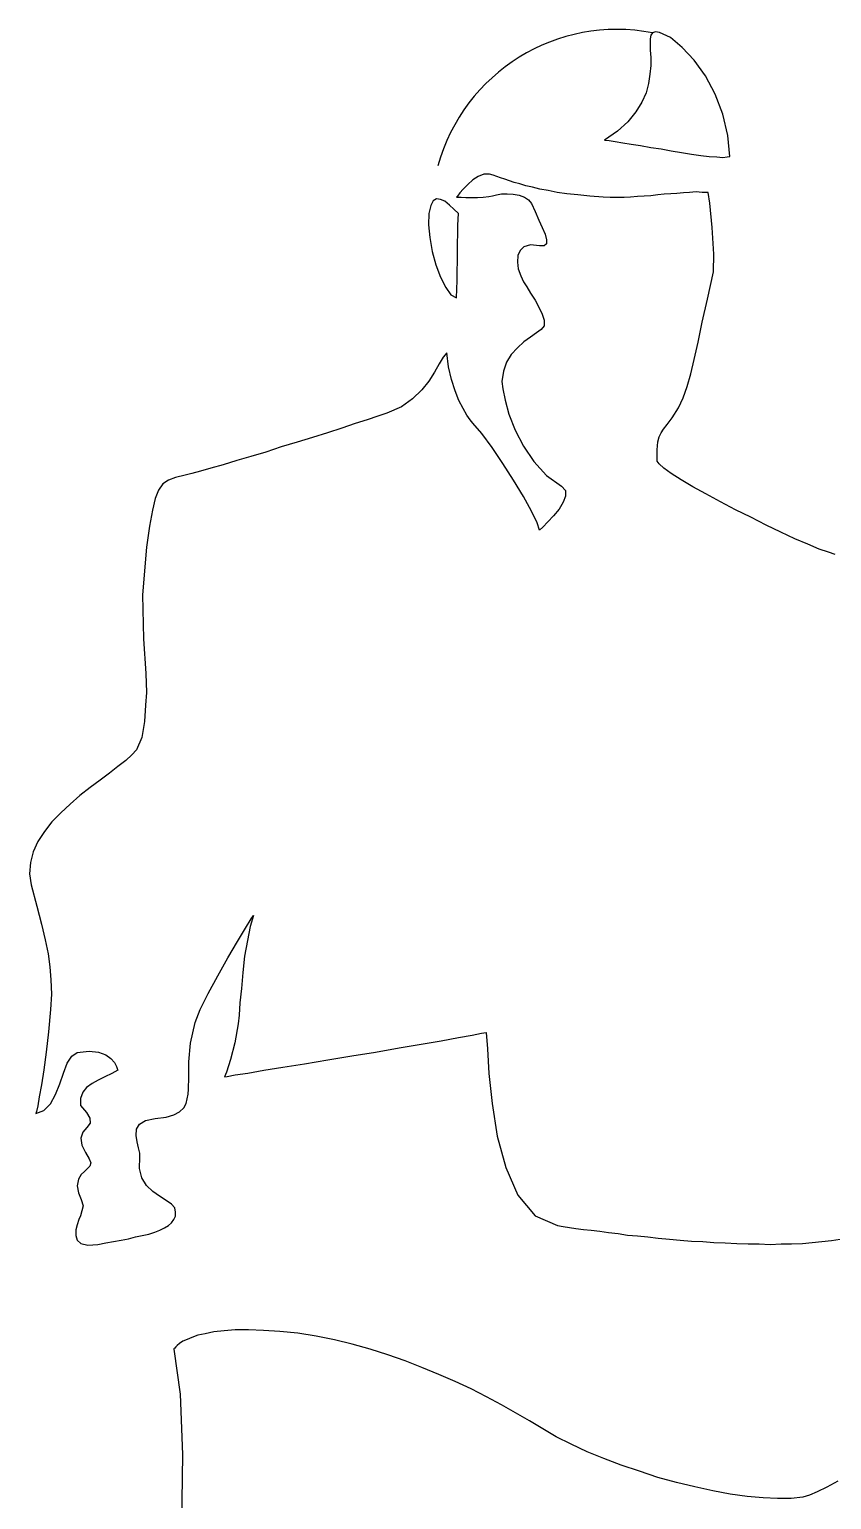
# Model space of a CAD drawing. Header units: millimetres. Extents: x -1583.03 to -1581.69, y 1784.62 to 1786.43.
# Drawn here: x -1583.03 to -1582.522, y 1785.498 to 1786.43 of the extents above; entities that cross this region are included whole.
import ezdxf

# ---------------------------------------------------------------- set-up
doc = ezdxf.new("R2010")
doc.units = ezdxf.units.MM
doc.header["$LTSCALE"] = 10
doc.layers.add('Humanos', color=2, linetype='Continuous')

msp = doc.modelspace()

# ---------------------------------------------------------------- linework, layer by layer
at = {"layer": 'Humanos'}
for p, q in [((-1582.63632, 1786.42596), (-1582.63662, 1786.42359)), ((-1582.63662, 1786.42359), (-1582.63662, 1786.42032)), ((-1582.63662, 1786.42032), (-1582.63662, 1786.41647)), ((-1582.63513, 1786.42744), (-1582.63632, 1786.42596)), ((-1582.63336, 1786.42804), (-1582.63513, 1786.42744)), ((-1582.63069, 1786.42773), (-1582.63336, 1786.42804)), ((-1582.62386, 1786.42448), (-1582.63069, 1786.42773)), ((-1582.61645, 1786.41825), (-1582.62386, 1786.42448)), ((-1582.63662, 1786.41647), (-1582.63632, 1786.41173)), ((-1582.63632, 1786.41173), (-1582.63632, 1786.40669)), ((-1582.60875, 1786.41024), (-1582.61645, 1786.41825)), ((-1582.63691, 1786.40135), (-1582.63781, 1786.39543)), ((-1582.63632, 1786.40669), (-1582.63691, 1786.40135)), ((-1582.60164, 1786.40016), (-1582.60875, 1786.41024)), ((-1582.63781, 1786.39543), (-1582.63929, 1786.3895)), ((-1582.59541, 1786.3886), (-1582.60164, 1786.40016)), ((-1582.64195, 1786.38356), (-1582.64581, 1786.37734)), ((-1582.63929, 1786.3895), (-1582.64195, 1786.38356)), ((-1582.59067, 1786.37586), (-1582.59541, 1786.3886)), ((-1582.64581, 1786.37734), (-1582.65085, 1786.37111)), ((-1582.5874, 1786.36251), (-1582.59067, 1786.37586)), ((-1582.65737, 1786.36518), (-1582.66567, 1786.35955)), ((-1582.65085, 1786.37111), (-1582.65737, 1786.36518)), ((-1582.66567, 1786.35955), (-1582.6627, 1786.35926)), ((-1582.6627, 1786.35926), (-1582.65885, 1786.35866)), ((-1582.65885, 1786.35866), (-1582.65411, 1786.35777)), ((-1582.65411, 1786.35777), (-1582.64877, 1786.35689)), ((-1582.64877, 1786.35689), (-1582.64285, 1786.35599)), ((-1582.64285, 1786.35599), (-1582.63632, 1786.35481)), ((-1582.63632, 1786.35481), (-1582.6298, 1786.35391)), ((-1582.58621, 1786.34918), (-1582.5874, 1786.36251)), ((-1582.6298, 1786.35391), (-1582.62328, 1786.35273)), ((-1582.62328, 1786.35273), (-1582.61676, 1786.35154)), ((-1582.61676, 1786.35154), (-1582.61053, 1786.35066)), ((-1582.61053, 1786.35066), (-1582.6046, 1786.34977)), ((-1582.6046, 1786.34977), (-1582.59926, 1786.34918)), ((-1582.59926, 1786.34918), (-1582.59452, 1786.34887)), ((-1582.59452, 1786.34887), (-1582.59067, 1786.34858)), ((-1582.59067, 1786.34858), (-1582.588, 1786.34887)), ((-1582.588, 1786.34887), (-1582.58621, 1786.34918)), ((-1582.74572, 1786.33642), (-1582.74897, 1786.33435)), ((-1582.74216, 1786.3379), (-1582.74572, 1786.33642)), ((-1582.7386, 1786.3379), (-1582.74216, 1786.3379)), ((-1582.73623, 1786.33731), (-1582.7386, 1786.3379)), ((-1582.73387, 1786.33642), (-1582.73623, 1786.33731)), ((-1582.73149, 1786.33554), (-1582.73387, 1786.33642)), ((-1582.75521, 1786.32842), (-1582.75728, 1786.32605)), ((-1582.75224, 1786.33138), (-1582.75521, 1786.32842)), ((-1582.74897, 1786.33435), (-1582.75224, 1786.33138)), ((-1582.72882, 1786.33465), (-1582.73149, 1786.33554)), ((-1582.72585, 1786.33376), (-1582.72882, 1786.33465)), ((-1582.72289, 1786.33257), (-1582.72585, 1786.33376)), ((-1582.71933, 1786.33169), (-1582.72289, 1786.33257)), ((-1582.71548, 1786.3305), (-1582.71933, 1786.33169)), ((-1582.71132, 1786.32961), (-1582.71548, 1786.3305)), ((-1582.70659, 1786.32842), (-1582.71132, 1786.32961)), ((-1582.70124, 1786.32753), (-1582.70659, 1786.32842)), ((-1582.69562, 1786.32634), (-1582.70124, 1786.32753)), ((-1582.60756, 1786.32665), (-1582.61172, 1786.32634)), ((-1582.60371, 1786.32634), (-1582.60756, 1786.32665)), ((-1582.77566, 1786.31805), (-1582.77685, 1786.31301)), ((-1582.77418, 1786.32101), (-1582.77566, 1786.31805)), ((-1582.7721, 1786.3222), (-1582.77418, 1786.32101)), ((-1582.76944, 1786.3219), (-1582.7721, 1786.3222)), ((-1582.76677, 1786.32071), (-1582.76944, 1786.3219)), ((-1582.7638, 1786.31834), (-1582.76677, 1786.32071)), ((-1582.76113, 1786.31568), (-1582.7638, 1786.31834)), ((-1582.75876, 1786.32397), (-1582.75936, 1786.32338)), ((-1582.75936, 1786.32338), (-1582.75847, 1786.32338)), ((-1582.75728, 1786.32605), (-1582.75876, 1786.32397)), ((-1582.75847, 1786.32338), (-1582.7564, 1786.32338)), ((-1582.7564, 1786.32338), (-1582.75343, 1786.32309)), ((-1582.75343, 1786.32309), (-1582.74987, 1786.32309)), ((-1582.74987, 1786.32309), (-1582.74601, 1786.32309)), ((-1582.74601, 1786.32309), (-1582.74245, 1786.32338)), ((-1582.74245, 1786.32338), (-1582.73891, 1786.32368)), ((-1582.73891, 1786.32368), (-1582.73653, 1786.32427)), ((-1582.73653, 1786.32427), (-1582.73416, 1786.32486)), ((-1582.73416, 1786.32486), (-1582.73089, 1786.32546)), ((-1582.73089, 1786.32546), (-1582.72734, 1786.32546)), ((-1582.72734, 1786.32546), (-1582.72348, 1786.32516)), ((-1582.72348, 1786.32516), (-1582.71963, 1786.32457)), ((-1582.71963, 1786.32457), (-1582.71636, 1786.32338)), ((-1582.71636, 1786.32338), (-1582.7137, 1786.32161)), ((-1582.7137, 1786.32161), (-1582.71192, 1786.31923)), ((-1582.71192, 1786.31923), (-1582.70955, 1786.31418)), ((-1582.68939, 1786.32546), (-1582.69562, 1786.32634)), ((-1582.68257, 1786.32486), (-1582.68939, 1786.32546)), ((-1582.67486, 1786.32397), (-1582.68257, 1786.32486)), ((-1582.66655, 1786.32338), (-1582.67486, 1786.32397)), ((-1582.66211, 1786.32309), (-1582.66655, 1786.32338)), ((-1582.65766, 1786.32309), (-1582.66211, 1786.32309)), ((-1582.65322, 1786.32309), (-1582.65766, 1786.32309)), ((-1582.64907, 1786.32338), (-1582.65322, 1786.32309)), ((-1582.64462, 1786.32368), (-1582.64907, 1786.32338)), ((-1582.64047, 1786.32397), (-1582.64462, 1786.32368)), ((-1582.63632, 1786.32427), (-1582.64047, 1786.32397)), ((-1582.63187, 1786.32486), (-1582.63632, 1786.32427)), ((-1582.62772, 1786.32516), (-1582.63187, 1786.32486)), ((-1582.62357, 1786.32546), (-1582.62772, 1786.32516)), ((-1582.61972, 1786.32575), (-1582.62357, 1786.32546)), ((-1582.61557, 1786.32605), (-1582.61972, 1786.32575)), ((-1582.61172, 1786.32634), (-1582.61557, 1786.32605)), ((-1582.59985, 1786.32634), (-1582.60371, 1786.32634)), ((-1582.59896, 1786.31953), (-1582.59985, 1786.32634)), ((-1582.59748, 1786.30412), (-1582.59896, 1786.31953)), ((-1582.77685, 1786.31301), (-1582.77714, 1786.30589)), ((-1582.75817, 1786.31301), (-1582.76113, 1786.31568)), ((-1582.75847, 1786.3056), (-1582.75817, 1786.31301)), ((-1582.70955, 1786.31418), (-1582.70718, 1786.30885)), ((-1582.70718, 1786.30885), (-1582.7051, 1786.30412)), ((-1582.77714, 1786.30589), (-1582.77625, 1786.29789)), ((-1582.75876, 1786.28869), (-1582.75847, 1786.3056)), ((-1582.7051, 1786.30412), (-1582.70332, 1786.29996)), ((-1582.70332, 1786.29996), (-1582.70243, 1786.2964)), ((-1582.59629, 1786.28721), (-1582.59748, 1786.30412)), ((-1582.77625, 1786.29789), (-1582.77477, 1786.28899)), ((-1582.71904, 1786.28958), (-1582.72052, 1786.28632)), ((-1582.71667, 1786.29196), (-1582.71904, 1786.28958)), ((-1582.71251, 1786.29314), (-1582.71667, 1786.29196)), ((-1582.70688, 1786.29255), (-1582.71251, 1786.29314)), ((-1582.70391, 1786.29255), (-1582.70688, 1786.29255)), ((-1582.70243, 1786.29373), (-1582.70391, 1786.29255)), ((-1582.70243, 1786.2964), (-1582.70243, 1786.29373)), ((-1582.77477, 1786.28899), (-1582.7724, 1786.2804)), ((-1582.7724, 1786.2804), (-1582.76944, 1786.27268)), ((-1582.75906, 1786.27061), (-1582.75876, 1786.28869)), ((-1582.72052, 1786.28632), (-1582.72081, 1786.28217)), ((-1582.72081, 1786.28217), (-1582.72023, 1786.27802)), ((-1582.5966, 1786.27595), (-1582.59629, 1786.28721)), ((-1582.76944, 1786.27268), (-1582.76617, 1786.26616)), ((-1582.72023, 1786.27802), (-1582.71874, 1786.27357)), ((-1582.71874, 1786.27357), (-1582.71696, 1786.26972)), ((-1582.60045, 1786.25875), (-1582.5966, 1786.27595)), ((-1582.76617, 1786.26616), (-1582.76292, 1786.26141)), ((-1582.76292, 1786.26141), (-1582.75936, 1786.25964)), ((-1582.75936, 1786.25964), (-1582.75906, 1786.27061)), ((-1582.71696, 1786.26972), (-1582.71488, 1786.26645)), ((-1582.71488, 1786.26645), (-1582.71251, 1786.2626)), ((-1582.71251, 1786.2626), (-1582.70955, 1786.25816)), ((-1582.70955, 1786.25816), (-1582.70718, 1786.25371)), ((-1582.70718, 1786.25371), (-1582.7051, 1786.24927)), ((-1582.60371, 1786.24423), (-1582.60045, 1786.25875)), ((-1582.7051, 1786.24927), (-1582.70391, 1786.2454)), ((-1582.70391, 1786.2454), (-1582.70391, 1786.24185)), ((-1582.60637, 1786.23147), (-1582.60371, 1786.24423)), ((-1582.71251, 1786.23474), (-1582.71667, 1786.23176)), ((-1582.70866, 1786.2374), (-1582.71251, 1786.23474)), ((-1582.7057, 1786.23948), (-1582.70866, 1786.2374)), ((-1582.70391, 1786.24185), (-1582.7057, 1786.23948)), ((-1582.76558, 1786.22466), (-1582.76796, 1786.22199)), ((-1582.7644, 1786.21576), (-1582.76558, 1786.22466)), ((-1582.72081, 1786.22791), (-1582.72467, 1786.22376)), ((-1582.71667, 1786.23176), (-1582.72081, 1786.22791)), ((-1582.60875, 1786.22051), (-1582.60637, 1786.23147)), ((-1582.77033, 1786.21783), (-1582.77329, 1786.2125)), ((-1582.76796, 1786.22199), (-1582.77033, 1786.21783)), ((-1582.76261, 1786.20775), (-1582.7644, 1786.21576)), ((-1582.72763, 1786.21872), (-1582.72971, 1786.2131)), ((-1582.72467, 1786.22376), (-1582.72763, 1786.21872)), ((-1582.61082, 1786.21131), (-1582.60875, 1786.22051)), ((-1582.77685, 1786.20687), (-1582.78129, 1786.20123)), ((-1582.77329, 1786.2125), (-1582.77685, 1786.20687)), ((-1582.76025, 1786.20064), (-1582.76261, 1786.20775)), ((-1582.72971, 1786.2131), (-1582.7306, 1786.20657)), ((-1582.7306, 1786.20657), (-1582.73, 1786.20183)), ((-1582.6132, 1786.20331), (-1582.61082, 1786.21131)), ((-1582.78129, 1786.20123), (-1582.78722, 1786.1956)), ((-1582.75788, 1786.19442), (-1582.76025, 1786.20064)), ((-1582.73, 1786.20183), (-1582.72852, 1786.19471)), ((-1582.61882, 1786.18997), (-1582.61586, 1786.19619)), ((-1582.61586, 1786.19619), (-1582.6132, 1786.20331)), ((-1582.79434, 1786.19055), (-1582.80353, 1786.18641)), ((-1582.78722, 1786.1956), (-1582.79434, 1786.19055)), ((-1582.75521, 1786.18938), (-1582.75788, 1786.19442)), ((-1582.75284, 1786.18522), (-1582.75521, 1786.18938)), ((-1582.72852, 1786.19471), (-1582.72615, 1786.18582)), ((-1582.62268, 1786.18345), (-1582.61882, 1786.18997)), ((-1582.82369, 1786.17989), (-1582.83199, 1786.17693)), ((-1582.81598, 1786.18226), (-1582.82369, 1786.17989)), ((-1582.80917, 1786.18463), (-1582.81598, 1786.18226)), ((-1582.80353, 1786.18641), (-1582.80917, 1786.18463)), ((-1582.75076, 1786.18226), (-1582.75284, 1786.18522)), ((-1582.74897, 1786.18018), (-1582.75076, 1786.18226)), ((-1582.74335, 1786.17366), (-1582.74897, 1786.18018)), ((-1582.72615, 1786.18582), (-1582.7223, 1786.17574)), ((-1582.62832, 1786.17633), (-1582.62594, 1786.1793)), ((-1582.62594, 1786.1793), (-1582.62268, 1786.18345)), ((-1582.85067, 1786.17099), (-1582.86046, 1786.16802)), ((-1582.84118, 1786.17396), (-1582.85067, 1786.17099)), ((-1582.83199, 1786.17693), (-1582.84118, 1786.17396)), ((-1582.73683, 1786.16477), (-1582.74335, 1786.17366)), ((-1582.7223, 1786.17574), (-1582.71696, 1786.16566)), ((-1582.63217, 1786.16329), (-1582.63187, 1786.16833)), ((-1582.63187, 1786.16833), (-1582.63098, 1786.17158)), ((-1582.63098, 1786.17158), (-1582.6298, 1786.17396)), ((-1582.6298, 1786.17396), (-1582.62832, 1786.17633)), ((-1582.8898, 1786.15913), (-1582.89869, 1786.15646)), ((-1582.88032, 1786.16181), (-1582.8898, 1786.15913)), ((-1582.87054, 1786.16506), (-1582.88032, 1786.16181)), ((-1582.86046, 1786.16802), (-1582.87054, 1786.16506)), ((-1582.73, 1786.15469), (-1582.73683, 1786.16477)), ((-1582.71696, 1786.16566), (-1582.71044, 1786.15588)), ((-1582.63217, 1786.15617), (-1582.63217, 1786.16329)), ((-1582.92153, 1786.14965), (-1582.92716, 1786.14817)), ((-1582.915, 1786.15172), (-1582.92153, 1786.14965)), ((-1582.90729, 1786.1538), (-1582.915, 1786.15172)), ((-1582.89869, 1786.15646), (-1582.90729, 1786.1538)), ((-1582.72319, 1786.14401), (-1582.73, 1786.15469)), ((-1582.71044, 1786.15588), (-1582.70243, 1786.14698)), ((-1582.63098, 1786.15439), (-1582.63217, 1786.15617)), ((-1582.62802, 1786.15172), (-1582.63098, 1786.15439)), ((-1582.62328, 1786.14817), (-1582.62802, 1786.15172)), ((-1582.94554, 1786.14164), (-1582.94821, 1786.13779)), ((-1582.94198, 1786.14401), (-1582.94554, 1786.14164)), ((-1582.93753, 1786.1458), (-1582.94198, 1786.14401)), ((-1582.93132, 1786.14728), (-1582.93753, 1786.1458)), ((-1582.92716, 1786.14817), (-1582.93132, 1786.14728)), ((-1582.71696, 1786.13364), (-1582.72319, 1786.14401)), ((-1582.70243, 1786.14698), (-1582.69295, 1786.14016)), ((-1582.61705, 1786.14432), (-1582.62328, 1786.14817)), ((-1582.60964, 1786.13986), (-1582.61705, 1786.14432)), ((-1582.95029, 1786.13245), (-1582.95206, 1786.12504)), ((-1582.94821, 1786.13779), (-1582.95029, 1786.13245)), ((-1582.71192, 1786.12445), (-1582.71696, 1786.13364)), ((-1582.69295, 1786.14016), (-1582.69028, 1786.13749)), ((-1582.69028, 1786.13393), (-1582.69176, 1786.13008)), ((-1582.69028, 1786.13749), (-1582.69028, 1786.13393)), ((-1582.60133, 1786.13541), (-1582.60964, 1786.13986)), ((-1582.59215, 1786.13037), (-1582.60133, 1786.13541)), ((-1582.95206, 1786.12504), (-1582.95385, 1786.11496)), ((-1582.70836, 1786.11704), (-1582.71192, 1786.12445)), ((-1582.69443, 1786.12564), (-1582.69799, 1786.12148)), ((-1582.69176, 1786.13008), (-1582.69443, 1786.12564)), ((-1582.58265, 1786.12533), (-1582.59215, 1786.13037)), ((-1582.57288, 1786.1206), (-1582.58265, 1786.12533)), ((-1582.95385, 1786.11496), (-1582.95592, 1786.10161)), ((-1582.70688, 1786.11229), (-1582.70836, 1786.11704)), ((-1582.7048, 1786.11437), (-1582.70688, 1786.11229)), ((-1582.70155, 1786.11763), (-1582.7048, 1786.11437)), ((-1582.69799, 1786.12148), (-1582.70155, 1786.11763)), ((-1582.56309, 1786.11556), (-1582.57288, 1786.1206)), ((-1582.5539, 1786.11111), (-1582.56309, 1786.11556)), ((-1582.545, 1786.10696), (-1582.5539, 1786.11111)), ((-1582.53671, 1786.1034), (-1582.545, 1786.10696)), ((-1582.52959, 1786.10043), (-1582.53671, 1786.1034)), ((-1582.95592, 1786.10161), (-1582.95829, 1786.07138)), ((-1582.52366, 1786.09836), (-1582.52959, 1786.10043)), ((-1582.51951, 1786.09688), (-1582.52366, 1786.09836)), ((-1582.95829, 1786.07138), (-1582.9577, 1786.04351)), ((-1582.9577, 1786.04351), (-1582.95621, 1786.02157)), ((-1582.95621, 1786.02157), (-1582.95592, 1786.00942)), ((-1582.95651, 1786.00141), (-1582.9571, 1785.99104)), ((-1582.95592, 1786.00942), (-1582.95651, 1786.00141)), ((-1582.9571, 1785.99104), (-1582.95889, 1785.98096)), ((-1582.96214, 1785.97325), (-1582.96511, 1785.96998)), ((-1582.95889, 1785.98096), (-1582.96214, 1785.97325)), ((-1582.96897, 1785.96643), (-1582.97401, 1785.96257)), ((-1582.96511, 1785.96998), (-1582.96897, 1785.96643)), ((-1582.97934, 1785.95842), (-1582.98527, 1785.95397)), ((-1582.97401, 1785.96257), (-1582.97934, 1785.95842)), ((-1582.9915, 1785.94923), (-1582.99802, 1785.94419)), ((-1582.98527, 1785.95397), (-1582.9915, 1785.94923)), ((-1583.00424, 1785.93885), (-1583.01018, 1785.93323)), ((-1582.99802, 1785.94419), (-1583.00424, 1785.93885)), ((-1583.0158, 1785.92759), (-1583.02055, 1785.92136)), ((-1583.01018, 1785.93323), (-1583.0158, 1785.92759)), ((-1583.02055, 1785.92136), (-1583.0247, 1785.91514)), ((-1583.02767, 1785.90862), (-1583.02944, 1785.90179)), ((-1583.0247, 1785.91514), (-1583.02767, 1785.90862)), ((-1583.02944, 1785.90179), (-1583.03004, 1785.89468)), ((-1583.03004, 1785.89468), (-1583.02885, 1785.88756)), ((-1583.02885, 1785.88756), (-1583.0253, 1785.87422)), ((-1583.0253, 1785.87422), (-1583.02232, 1785.86266)), ((-1583.02232, 1785.86266), (-1583.01995, 1785.85288)), ((-1582.89307, 1785.86029), (-1582.88951, 1785.86622)), ((-1582.89011, 1785.86118), (-1582.89188, 1785.85229)), ((-1582.88803, 1785.8683), (-1582.89011, 1785.86118)), ((-1582.88951, 1785.86622), (-1582.88803, 1785.8683)), ((-1583.01995, 1785.85288), (-1583.01818, 1785.84398)), ((-1582.90433, 1785.84132), (-1582.89811, 1785.85169)), ((-1582.89811, 1785.85169), (-1582.89307, 1785.86029)), ((-1582.89188, 1785.85229), (-1582.89366, 1785.8425)), ((-1583.01818, 1785.84398), (-1583.01699, 1785.83568)), ((-1582.89366, 1785.8425), (-1582.89484, 1785.83213)), ((-1583.01699, 1785.83568), (-1583.0164, 1785.82738)), ((-1582.91056, 1785.83005), (-1582.90433, 1785.84132)), ((-1583.0164, 1785.82738), (-1583.0161, 1785.81849)), ((-1582.91679, 1785.81878), (-1582.91056, 1785.83005)), ((-1582.89484, 1785.83213), (-1582.89573, 1785.82205)), ((-1583.0161, 1785.81849), (-1583.0167, 1785.8087)), ((-1582.92182, 1785.8087), (-1582.91679, 1785.81878)), ((-1582.89573, 1785.82205), (-1582.89663, 1785.81285)), ((-1583.0167, 1785.8087), (-1583.01788, 1785.79447)), ((-1582.92509, 1785.8004), (-1582.92182, 1785.8087)), ((-1582.89721, 1785.80514), (-1582.89781, 1785.79951)), ((-1582.89663, 1785.81285), (-1582.89721, 1785.80514)), ((-1582.92805, 1785.78736), (-1582.92509, 1785.8004)), ((-1582.89781, 1785.79951), (-1582.89988, 1785.78765)), ((-1583.01788, 1785.79447), (-1583.01936, 1785.78172)), ((-1582.92894, 1785.77549), (-1582.92805, 1785.78736)), ((-1582.89988, 1785.78765), (-1582.90256, 1785.77698)), ((-1582.79582, 1785.78439), (-1582.78189, 1785.78676)), ((-1582.78189, 1785.78676), (-1582.76914, 1785.78884)), ((-1582.76914, 1785.78884), (-1582.75817, 1785.79092)), ((-1582.75817, 1785.79092), (-1582.74957, 1785.7924)), ((-1582.74957, 1785.7924), (-1582.74364, 1785.79359)), ((-1582.74364, 1785.79359), (-1582.74068, 1785.79417)), ((-1582.74068, 1785.79417), (-1582.73979, 1785.7838)), ((-1583.01936, 1785.78172), (-1583.02084, 1785.77046)), ((-1583.00602, 1785.7746), (-1583.00306, 1785.77905)), ((-1583.00306, 1785.77905), (-1582.99979, 1785.78143)), ((-1582.99979, 1785.78143), (-1582.99209, 1785.78232)), ((-1582.99209, 1785.78232), (-1582.98615, 1785.78172)), ((-1582.98615, 1785.78172), (-1582.98171, 1785.77995)), ((-1582.98171, 1785.77995), (-1582.97845, 1785.77757)), ((-1582.97845, 1785.77757), (-1582.97608, 1785.7752)), ((-1582.84089, 1785.77668), (-1582.82577, 1785.77935)), ((-1582.82577, 1785.77935), (-1582.81065, 1785.78172)), ((-1582.81065, 1785.78172), (-1582.79582, 1785.78439)), ((-1582.73979, 1785.7838), (-1582.73891, 1785.76808)), ((-1583.02084, 1785.77046), (-1583.02232, 1785.76097)), ((-1583.01076, 1785.76156), (-1583.00839, 1785.76839)), ((-1583.00839, 1785.76839), (-1583.00602, 1785.7746)), ((-1582.97786, 1785.76808), (-1582.9823, 1785.76601)), ((-1582.97401, 1785.77016), (-1582.97786, 1785.76808)), ((-1582.97608, 1785.7752), (-1582.97489, 1785.77253)), ((-1582.97489, 1785.77253), (-1582.9743, 1785.77075)), ((-1582.9743, 1785.77075), (-1582.97401, 1785.77016)), ((-1582.92894, 1785.76571), (-1582.92894, 1785.77549)), ((-1582.90523, 1785.76897), (-1582.90641, 1785.76601)), ((-1582.90256, 1785.77698), (-1582.90523, 1785.76897)), ((-1582.89959, 1785.7672), (-1582.89159, 1785.76839)), ((-1582.89159, 1785.76839), (-1582.88151, 1785.77016)), ((-1582.88151, 1785.77016), (-1582.86935, 1785.77224)), ((-1582.86935, 1785.77224), (-1582.85571, 1785.77431)), ((-1582.85571, 1785.77431), (-1582.84089, 1785.77668)), ((-1582.73891, 1785.76808), (-1582.73683, 1785.74911)), ((-1583.02232, 1785.76097), (-1583.02382, 1785.75326)), ((-1583.01343, 1785.75475), (-1583.01076, 1785.76156)), ((-1582.99387, 1785.75919), (-1582.99623, 1785.75623)), ((-1582.99031, 1785.76186), (-1582.99387, 1785.75919)), ((-1582.98646, 1785.76394), (-1582.99031, 1785.76186)), ((-1582.9823, 1785.76601), (-1582.98646, 1785.76394)), ((-1582.92924, 1785.7583), (-1582.92894, 1785.76571)), ((-1582.90641, 1785.76601), (-1582.90463, 1785.76631)), ((-1582.90463, 1785.76631), (-1582.89959, 1785.7672)), ((-1583.02382, 1785.75326), (-1583.0247, 1785.74763)), ((-1583.0167, 1785.74882), (-1583.01343, 1785.75475)), ((-1582.99623, 1785.75623), (-1582.99772, 1785.75238)), ((-1582.99772, 1785.75238), (-1582.99772, 1785.74792)), ((-1582.9322, 1785.74644), (-1582.93072, 1785.74911)), ((-1582.93072, 1785.74911), (-1582.93013, 1785.75207)), ((-1582.93013, 1785.75207), (-1582.92953, 1785.75504)), ((-1582.92953, 1785.75504), (-1582.92924, 1785.7583)), ((-1582.73683, 1785.74911), (-1582.73356, 1785.72835)), ((-1583.02588, 1785.74288), (-1583.02084, 1785.74467)), ((-1583.02559, 1785.74407), (-1583.02588, 1785.74288)), ((-1583.0247, 1785.74763), (-1583.02559, 1785.74407)), ((-1583.02084, 1785.74467), (-1583.0167, 1785.74882)), ((-1582.99772, 1785.74792), (-1582.99387, 1785.74348)), ((-1582.99387, 1785.74348), (-1582.99179, 1785.73992)), ((-1582.99179, 1785.73992), (-1582.9915, 1785.73666)), ((-1582.95029, 1785.73963), (-1582.94346, 1785.74051)), ((-1582.94346, 1785.74051), (-1582.93842, 1785.74199)), ((-1582.93842, 1785.74199), (-1582.93487, 1785.74378)), ((-1582.93487, 1785.74378), (-1582.9322, 1785.74644)), ((-1582.99623, 1785.73103), (-1582.99742, 1785.72718)), ((-1582.99357, 1785.73399), (-1582.99623, 1785.73103)), ((-1582.9915, 1785.73666), (-1582.99357, 1785.73399)), ((-1582.96245, 1785.72895), (-1582.96214, 1785.7328)), ((-1582.96214, 1785.7328), (-1582.96037, 1785.73607)), ((-1582.96037, 1785.73607), (-1582.95651, 1785.73843)), ((-1582.95651, 1785.73843), (-1582.95029, 1785.73963)), ((-1582.99742, 1785.72718), (-1582.99683, 1785.72273)), ((-1582.99683, 1785.72273), (-1582.99446, 1785.71798)), ((-1582.96185, 1785.7248), (-1582.96245, 1785.72895)), ((-1582.96096, 1785.72095), (-1582.96185, 1785.7248)), ((-1582.73356, 1785.72835), (-1582.72823, 1785.7085)), ((-1582.99446, 1785.71798), (-1582.99209, 1785.71413)), ((-1582.99209, 1785.71413), (-1582.99119, 1785.71146)), ((-1582.96007, 1785.71769), (-1582.96096, 1785.72095)), ((-1582.96037, 1785.7079), (-1582.96007, 1785.71502)), ((-1582.96007, 1785.71502), (-1582.96007, 1785.71769)), ((-1582.99713, 1785.70405), (-1582.99891, 1785.70109)), ((-1582.99506, 1785.70613), (-1582.99713, 1785.70405)), ((-1582.99327, 1785.7079), (-1582.99506, 1785.70613)), ((-1582.99179, 1785.70938), (-1582.99327, 1785.7079)), ((-1582.99119, 1785.71146), (-1582.99179, 1785.70938)), ((-1582.95889, 1785.70197), (-1582.96037, 1785.7079)), ((-1582.72823, 1785.7085), (-1582.72052, 1785.69101)), ((-1582.99891, 1785.70109), (-1582.99979, 1785.69693)), ((-1582.99979, 1785.69693), (-1582.99891, 1785.69249)), ((-1582.95592, 1785.69722), (-1582.95889, 1785.70197)), ((-1582.95177, 1785.69337), (-1582.95592, 1785.69722)), ((-1582.94762, 1785.69041), (-1582.95177, 1785.69337)), ((-1582.99891, 1785.69249), (-1582.99713, 1785.68833)), ((-1582.99594, 1785.68418), (-1582.99772, 1785.67796)), ((-1582.99713, 1785.68833), (-1582.99594, 1785.68418)), ((-1582.94346, 1785.68774), (-1582.94762, 1785.69041)), ((-1582.9399, 1785.68537), (-1582.94346, 1785.68774)), ((-1582.93784, 1785.683), (-1582.9399, 1785.68537)), ((-1582.72052, 1785.69101), (-1582.70955, 1785.67796)), ((-1582.99861, 1785.67558), (-1582.99979, 1785.67233)), ((-1582.99772, 1785.67796), (-1582.99861, 1785.67558)), ((-1582.9399, 1785.6735), (-1582.93842, 1785.67558)), ((-1582.93842, 1785.67558), (-1582.93753, 1785.67766)), ((-1582.93753, 1785.68033), (-1582.93784, 1785.683)), ((-1582.93753, 1785.67766), (-1582.93753, 1785.68033)), ((-1582.70955, 1785.67796), (-1582.69532, 1785.67173)), ((-1582.99979, 1785.67233), (-1583.00069, 1785.66906)), ((-1583.00069, 1785.66906), (-1583.00069, 1785.6655)), ((-1583.00069, 1785.6655), (-1582.99979, 1785.66254)), ((-1582.96274, 1785.66461), (-1582.95858, 1785.6655)), ((-1582.95858, 1785.6655), (-1582.95444, 1785.6664)), ((-1582.95444, 1785.6664), (-1582.95058, 1785.66758)), ((-1582.95058, 1785.66758), (-1582.94732, 1785.66877)), ((-1582.94732, 1785.66877), (-1582.94436, 1785.67025)), ((-1582.94436, 1785.67025), (-1582.94198, 1785.67173)), ((-1582.94198, 1785.67173), (-1582.9399, 1785.6735)), ((-1582.69532, 1785.67173), (-1582.69176, 1785.67114)), ((-1582.69176, 1785.67114), (-1582.68791, 1785.67054)), ((-1582.68791, 1785.67054), (-1582.68375, 1785.66996)), ((-1582.68375, 1785.66996), (-1582.67902, 1785.66936)), ((-1582.67902, 1785.66936), (-1582.67398, 1785.66877)), ((-1582.67398, 1785.66877), (-1582.66863, 1785.66817)), ((-1582.66863, 1785.66817), (-1582.66301, 1785.66729)), ((-1582.66301, 1785.66729), (-1582.65707, 1785.66669)), ((-1582.65707, 1785.66669), (-1582.65114, 1785.6658)), ((-1582.65114, 1785.6658), (-1582.64462, 1785.66521)), ((-1582.99979, 1785.66254), (-1582.99742, 1785.66046)), ((-1582.99742, 1785.66046), (-1582.99298, 1785.65928)), ((-1582.99298, 1785.65928), (-1582.98675, 1785.65988)), ((-1582.98675, 1785.65988), (-1582.98171, 1785.66076)), ((-1582.98171, 1785.66076), (-1582.97667, 1785.66165)), ((-1582.97667, 1785.66165), (-1582.97193, 1785.66254)), ((-1582.97193, 1785.66254), (-1582.96718, 1785.66344)), ((-1582.96718, 1785.66344), (-1582.96274, 1785.66461)), ((-1582.64462, 1785.66521), (-1582.6381, 1785.66461)), ((-1582.6381, 1785.66461), (-1582.63158, 1785.66373)), ((-1582.63158, 1785.66373), (-1582.62446, 1785.66313)), ((-1582.62446, 1785.66313), (-1582.61764, 1785.66254)), ((-1582.61764, 1785.66254), (-1582.61053, 1785.66194)), ((-1582.61053, 1785.66194), (-1582.60341, 1785.66165)), ((-1582.60341, 1785.66165), (-1582.59629, 1785.66106)), ((-1582.59629, 1785.66106), (-1582.58918, 1785.66076)), ((-1582.58918, 1785.66076), (-1582.58177, 1785.66046)), ((-1582.58177, 1785.66046), (-1582.57465, 1785.66017)), ((-1582.57465, 1785.66017), (-1582.56754, 1785.66017)), ((-1582.56754, 1785.66017), (-1582.56072, 1785.65988)), ((-1582.56072, 1785.65988), (-1582.5536, 1785.66017)), ((-1582.5536, 1785.66017), (-1582.54708, 1785.66017)), ((-1582.54708, 1785.66017), (-1582.54026, 1785.66046)), ((-1582.54026, 1785.66046), (-1582.53403, 1785.66106)), ((-1582.53403, 1785.66106), (-1582.52782, 1785.66165)), ((-1582.52782, 1785.66165), (-1582.52188, 1785.66225)), ((-1582.52188, 1785.66225), (-1582.51625, 1785.66313)), ((-1582.92716, 1785.60087), (-1582.93013, 1785.59968)), ((-1582.92331, 1785.60236), (-1582.92716, 1785.60087)), ((-1582.91856, 1785.60324), (-1582.92331, 1785.60236)), ((-1582.91323, 1785.60443), (-1582.91856, 1785.60324)), ((-1582.90671, 1785.60503), (-1582.91323, 1785.60443)), ((-1582.89959, 1785.60562), (-1582.90671, 1785.60503)), ((-1582.89128, 1785.60562), (-1582.89959, 1785.60562)), ((-1582.8818, 1785.60532), (-1582.89128, 1785.60562)), ((-1582.87143, 1785.60472), (-1582.8818, 1785.60532)), ((-1582.85986, 1785.60355), (-1582.87143, 1785.60472)), ((-1582.8483, 1785.60176), (-1582.85986, 1785.60355)), ((-1582.83674, 1785.59939), (-1582.8483, 1785.60176)), ((-1582.93784, 1785.59406), (-1582.93842, 1785.59376)), ((-1582.93842, 1785.59376), (-1582.93842, 1785.59346)), ((-1582.93842, 1785.59346), (-1582.93457, 1785.565)), ((-1582.93724, 1785.59495), (-1582.93784, 1785.59406)), ((-1582.93636, 1785.59583), (-1582.93724, 1785.59495)), ((-1582.93487, 1785.59702), (-1582.93636, 1785.59583)), ((-1582.9328, 1785.59851), (-1582.93487, 1785.59702)), ((-1582.93013, 1785.59968), (-1582.9328, 1785.59851)), ((-1582.82547, 1785.59672), (-1582.83674, 1785.59939)), ((-1582.81421, 1785.59346), (-1582.82547, 1785.59672)), ((-1582.80294, 1785.58991), (-1582.81421, 1785.59346)), ((-1582.79197, 1785.58606), (-1582.80294, 1785.58991)), ((-1582.78129, 1785.5819), (-1582.79197, 1785.58606)), ((-1582.77062, 1785.57746), (-1582.78129, 1785.5819)), ((-1582.76025, 1785.573), (-1582.77062, 1785.57746)), ((-1582.75016, 1785.56826), (-1582.76025, 1785.573)), ((-1582.93457, 1785.565), (-1582.93309, 1785.52676)), ((-1582.74039, 1785.56322), (-1582.75016, 1785.56826)), ((-1582.73089, 1785.55818), (-1582.74039, 1785.56322)), ((-1582.722, 1785.55314), (-1582.73089, 1785.55818)), ((-1582.71311, 1785.5481), (-1582.722, 1785.55314)), ((-1582.7048, 1785.54306), (-1582.71311, 1785.5481)), ((-1582.6962, 1785.53802), (-1582.7048, 1785.54306)), ((-1582.68672, 1785.53328), (-1582.6962, 1785.53802)), ((-1582.93309, 1785.52676), (-1582.93368, 1785.48259)), ((-1582.67664, 1785.52853), (-1582.68672, 1785.53328)), ((-1582.66597, 1785.5241), (-1582.67664, 1785.52853)), ((-1582.65499, 1785.51995), (-1582.66597, 1785.5241)), ((-1582.64343, 1785.5161), (-1582.65499, 1785.51995)), ((-1582.63187, 1785.51224), (-1582.64343, 1785.5161)), ((-1582.62001, 1785.50898), (-1582.63187, 1785.51224)), ((-1582.60845, 1785.50631), (-1582.62001, 1785.50898)), ((-1582.51773, 1785.50987), (-1582.52484, 1785.50602)), ((-1582.59689, 1785.50365), (-1582.60845, 1785.50631)), ((-1582.58592, 1785.50157), (-1582.59689, 1785.50365)), ((-1582.57524, 1785.50009), (-1582.58592, 1785.50157)), ((-1582.56516, 1785.49919), (-1582.57524, 1785.50009)), ((-1582.55598, 1785.4989), (-1582.56516, 1785.49919)), ((-1582.54738, 1785.4989), (-1582.55598, 1785.4989)), ((-1582.53996, 1785.49979), (-1582.54738, 1785.4989)), ((-1582.53582, 1785.50098), (-1582.53996, 1785.49979)), ((-1582.53078, 1785.50305), (-1582.53582, 1785.50098)), ((-1582.52484, 1785.50602), (-1582.53078, 1785.50305))]:
    msp.add_line(p, q, dxfattribs=at)
msp.add_arc((-1582.65775, 1786.31194), 0.11769, 78.92305, 164.59629, dxfattribs=at)

doc.saveas('drawing.dxf')
